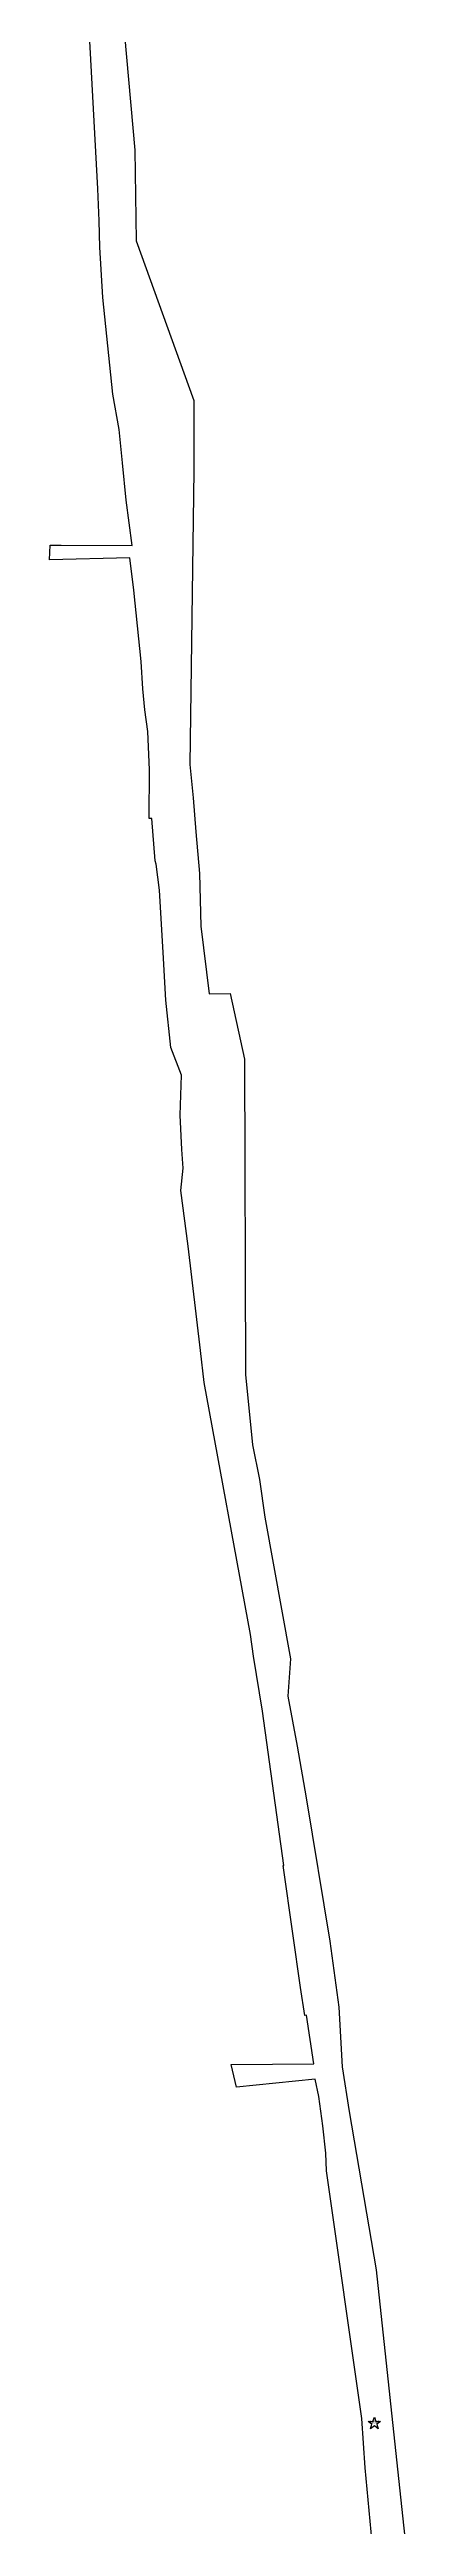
# Model space of a CAD drawing. Header units: inches. Extents: x 100607 to 101019, y 1074863 to 1078456.
# Drawn here: x 100642 to 100775, y 1076634 to 1077545 of the extents above; entities that cross this region are included whole.
import ezdxf
from ezdxf.enums import TextEntityAlignment as Align

# ---------------------------------------------------------------- set-up
doc = ezdxf.new("R2010")
doc.units = ezdxf.units.IN
doc.header["$MEASUREMENT"] = 0
doc.layers.add('020100', color=7, linetype='Continuous')
doc.layers.add('080201', color=7, linetype='Continuous')
doc.styles.get("Standard").update_dxf_attribs({"font": 'arial.ttf'})

# ---------------------------------------------------------------- blocks, each defined once
blk = doc.blocks.new('bintang')
at = {"color": 1}
blk.add_lwpolyline([(-2.27, 0.74), (-0.54, 0.74), (0, 2.39), (0.54, 0.74), (2.27, 0.74), (0.87, -0.28), (1.4, -1.93), (0, -0.91), (-1.4, -1.93), (-0.87, -0.28)], close=True, dxfattribs=at)

msp = doc.modelspace()

# ---------------------------------------------------------------- linework, layer by layer
at = {"layer": '020100', "color": 1}
for points in [[(100666.75, 1077576.33), (100672.88, 1077507.7), (100673.37, 1077474.42), (100694.61, 1077415.63), (100694.65, 1077389.78), (100693.13, 1077281.78), (100694.36, 1077269.54), (100695.4, 1077257.08), (100696.67, 1077241.68), (100697.24, 1077222.39), (100700.3, 1077197.46), (100707.96, 1077197.55), (100713.31, 1077173.43), (100713.62, 1077057.5), (100716.17, 1077031.67), (100718.8, 1077018.81), (100720.8, 1077005.05), (100730.25, 1076952.88), (100729.24, 1076939.17), (100732.67, 1076920.77), (100736.02, 1076901.81), (100744.72, 1076849.06), (100748.02, 1076824.85), (100749.21, 1076802.87), (100751.83, 1076786.37), (100761.72, 1076728.23), (100771.84, 1076634.24), (100774.73, 1076608.12)], [(100762.1, 1076608.31), (100757.72, 1076655.34), (100756.48, 1076673.49), (100743.47, 1076764.57), (100743.22, 1076771.16), (100742.12, 1076781.19), (100740.66, 1076791.98), (100739.3, 1076798.28), (100710.37, 1076795.38), (100708.4, 1076803.71), (100738.82, 1076803.94), (100736.05, 1076821.82), (100735.42, 1076821.73), (100733.9, 1076832), (100731.02, 1076851.93), (100727.49, 1076876.87), (100727.71, 1076876.86), (100719.84, 1076933.62), (100716.57, 1076953.94), (100715.42, 1076961.86), (100698.4, 1077054.57), (100697.13, 1077066.3), (100692.55, 1077104.62), (100689.88, 1077125.19), (100690.74, 1077133.33), (100690.22, 1077140.2), (100689.63, 1077152.81), (100690.05, 1077167.56), (100686.1, 1077177.71), (100684.26, 1077195.15), (100683.29, 1077212.72), (100682.02, 1077235.57), (100680.81, 1077245.14), (100680.33, 1077246.44), (100679.17, 1077261.99), (100678.17, 1077262.01), (100678.27, 1077279.82), (100677.73, 1077294), (100676.62, 1077301.93), (100675.9, 1077309.62), (100675.21, 1077319.65), (100672.56, 1077345.9), (100671.09, 1077357.81), (100641.5, 1077357.13), (100641.7, 1077362.52), (100645.81, 1077362.49), (100671.88, 1077362.31), (100669.7, 1077379.02), (100668.31, 1077392.75), (100667.09, 1077404.98), (100664.84, 1077417.98), (100661.08, 1077453.55), (100660.03, 1077472.04), (100659.77, 1077481.79), (100659.24, 1077493.48), (100655.65, 1077561.4)]]:
    msp.add_lwpolyline(points, dxfattribs=at)

# ---------------------------------------------------------------- block references
msp.add_blockref('bintang', (100761.06, 1076671.68))

# ---------------------------------------------------------------- texts
at = {"layer": '080201'}
msp.add_text('01617', height=1, dxfattribs=at).set_placement((100761.06, 1076671.68), align=Align.CENTER)

doc.saveas('drawing.dxf')
